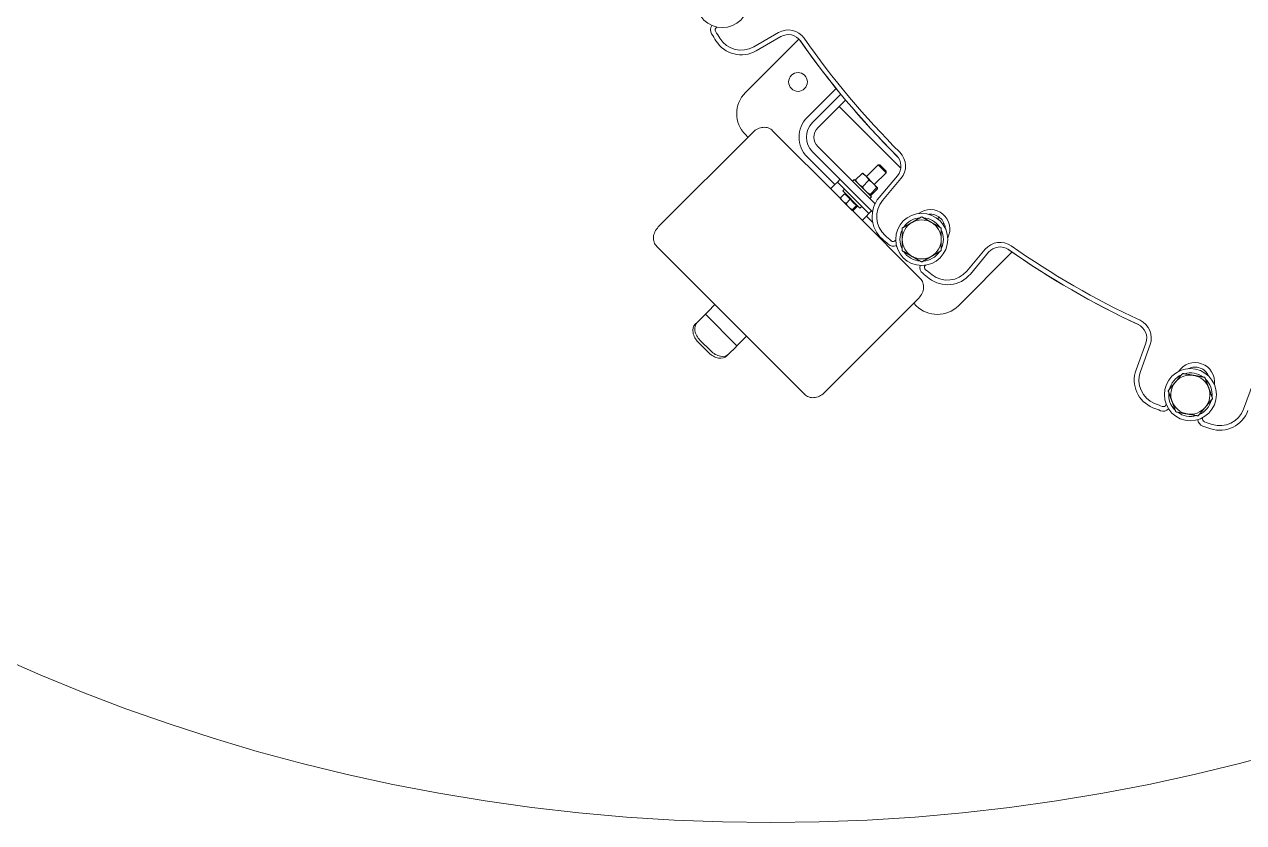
# Model space of a CAD drawing. Header units: inches. Extents: x 20 to 536, y 6 to 344.
# Drawn here: x 63.58 to 104.54, y 203.37 to 230.16 of the extents above; entities that cross this region are included whole.
import ezdxf

# ---------------------------------------------------------------- set-up
doc = ezdxf.new("R2010")
doc.units = ezdxf.units.IN
doc.header["$LTSCALE"] = 16
doc.header["$MEASUREMENT"] = 0
doc.layers.add('Visible', color=7, linetype='Continuous', lineweight=18)

msp = doc.modelspace()

# ---------------------------------------------------------------- linework, layer by layer
at = {"layer": 'Visible', "linetype": 'Continuous', "lineweight": 18}
for p, q in [((86.83463, 230.0623), (86.85135, 230.07195)), ((88.9138, 229.88861), (88.08569, 229.41051)), ((88.16319, 229.27627), (88.9913, 229.75438)), ((89.87936, 227.04191), (90.84969, 228.01224)), ((91.00854, 227.81754), (90.05614, 226.86514)), ((90.23291, 226.68836), (90.94937, 227.40482)), ((90.94937, 227.40482), (91.16897, 227.62441)), ((93.02059, 225.33361), (90.94937, 227.40482)), ((90.80567, 224.78624), (89.87936, 225.71255)), ((90.05614, 225.88933), (92.07357, 223.87189)), ((92.15799, 224.14103), (90.23291, 226.06611)), ((91.40247, 224.89655), (91.45904, 224.95312)), ((91.45904, 224.95312), (92.03321, 224.37895)), ((92.909, 225.08544), (92.29436, 224.35294)), ((92.4131, 224.25331), (93.02774, 224.98581)), ((91.0772, 224.57128), (91.13377, 224.62785)), ((91.0772, 224.57128), (91.65137, 223.99711)), ((91.65137, 223.99711), (91.70794, 224.05368)), ((91.97664, 224.32238), (92.03321, 224.37895)), ((92.08031, 223.5116), (91.86633, 223.72558)), ((94.31075, 223.69513), (94.25669, 223.64107)), ((94.43148, 223.4623), (94.46949, 223.50032)), ((92.85015, 222.92286), (92.83774, 222.90806)), ((95.85444, 222.61392), (95.2398, 221.88142)), ((95.35854, 221.78179), (95.97318, 222.51429)), ((93.84126, 222.06601), (93.85367, 222.0808)), ((101.25149, 219.46685), (100.92445, 218.56831)), ((101.0701, 218.51529), (101.39714, 219.41384)), ((104.86461, 218.15179), (104.53757, 217.25324)), ((101.93584, 217.41456), (101.92923, 217.39642)), ((103.16023, 216.94837), (103.16684, 216.96652))]:
    msp.add_line(p, q, dxfattribs=at)
at = {"layer": 'Visible'}
for p, q in [((87.80188, 227.87771), (89.59696, 229.6728)), ((84.87665, 223.36418), (88.05863, 226.54616)), ((90.99289, 224.31901), (88.71748, 226.59442)), ((87.88893, 226.37645), (87.80188, 226.4635)), ((91.86739, 225.05247), (92.26525, 225.45033)), ((92.53041, 225.18516), (92.26525, 225.45033)), ((92.31947, 225.45033), (92.26525, 225.45033)), ((92.31947, 225.45033), (92.53042, 225.23939)), ((90.89052, 224.8711), (90.7986, 224.77917)), ((90.98245, 224.96302), (90.89052, 224.8711)), ((91.24408, 224.51754), (90.89052, 224.8711)), ((91.50288, 224.90928), (91.50201, 224.91167)), ((91.72462, 225.16015), (91.50586, 224.94139)), ((91.95006, 224.9347), (91.7313, 224.71595)), ((91.75673, 225.16313), (91.75434, 225.164)), ((91.85489, 225.06497), (91.75673, 225.16313)), ((92.09651, 224.82335), (91.85489, 225.06497)), ((92.13256, 224.7873), (92.53041, 225.18516)), ((92.53042, 225.23939), (92.53041, 225.18516)), ((90.66566, 224.64624), (90.7986, 224.77917)), ((91.13601, 224.47711), (90.99961, 224.34071)), ((91.13601, 224.47711), (91.22809, 224.38503)), ((91.14791, 224.46521), (91.16559, 224.4829)), ((91.24408, 224.51754), (91.59763, 224.16399)), ((92.20787, 224.6769), (91.98911, 224.45814)), ((92.24023, 224.64453), (92.02148, 224.42578)), ((92.2416, 224.67826), (92.09651, 224.82335)), ((92.24322, 224.67664), (92.2416, 224.67826)), ((92.24322, 224.67664), (92.24409, 224.67425)), ((90.99376, 224.31107), (90.99319, 224.31317)), ((90.99376, 224.31107), (91.07394, 224.23088)), ((91.07394, 224.23088), (91.27131, 224.03351)), ((91.32017, 224.29296), (91.18376, 224.15655)), ((91.22809, 224.38503), (91.32017, 224.29296)), ((91.27131, 224.03351), (91.38983, 223.915)), ((91.32017, 224.29296), (91.42546, 224.18766)), ((91.53076, 224.08236), (91.39436, 223.94596)), ((91.5572, 224.05593), (91.42079, 223.91952)), ((91.42546, 224.18766), (91.53076, 224.08236)), ((91.53076, 224.08236), (91.54398, 224.06914)), ((91.54398, 224.06914), (91.5572, 224.05593)), ((91.5453, 224.06782), (91.56298, 224.0855)), ((91.95118, 223.81044), (91.59763, 224.16399)), ((91.98937, 224.42279), (91.99176, 224.42192)), ((91.38983, 223.915), (91.39115, 223.91367)), ((91.39115, 223.91367), (91.39325, 223.91311)), ((93.6745, 221.6374), (91.3991, 223.9128)), ((91.85926, 223.71851), (91.72632, 223.58558)), ((91.85926, 223.71851), (91.95118, 223.81044)), ((91.95118, 223.81044), (92.04311, 223.90236)), ((84.8284, 222.70533), (89.78541, 217.74831)), ((94.32183, 222.52702), (94.31566, 222.53057)), ((96.75716, 222.52116), (94.9578, 220.72179)), ((86.54965, 220.53022), (86.77658, 220.75715)), ((93.62625, 220.97855), (90.44427, 217.79657)), ((93.54359, 220.72179), (93.45654, 220.80884)), ((86.18064, 220.16121), (86.40388, 220.38445)), ((86.40388, 220.38445), (86.45773, 220.4383)), ((86.54965, 220.53022), (86.45773, 220.4383)), ((86.45773, 220.4383), (87.51839, 219.37764)), ((86.18064, 220.16121), (86.11564, 220.09621)), ((86.63774, 219.2041), (86.28419, 219.55766)), ((87.83724, 219.69649), (87.61031, 219.46956)), ((86.21919, 219.49266), (86.57274, 219.1391)), ((87.46454, 219.32379), (87.2413, 219.10055)), ((87.51839, 219.37764), (87.46454, 219.32379)), ((87.51839, 219.37764), (87.61031, 219.46956)), ((87.1763, 219.03555), (87.2413, 219.10055)), ((103.45415, 217.54594), (103.44713, 217.54717))]:
    msp.add_line(p, q, dxfattribs=at)
at = {"layer": 'Visible', "linetype": 'Continuous', "lineweight": 18}
msp.add_circle((88.65397, 266.37172), 63, dxfattribs=at)
at = {"layer": 'Visible'}
for centre, radius in [((87.02629, 230.92929), 0.875), ((89.56965, 228.23127), 0.315), ((93.72484, 222.94627), 0.875), ((102.74977, 217.73572), 0.875)]:
    msp.add_circle(centre, radius, dxfattribs=at)
at = {"layer": 'Visible', "linetype": 'Continuous', "lineweight": 18}
for centre, radius, start, end in [((86.88213, 229.98003), 0.25, 144.25653, 211.403761), ((113.01254, 245.93245), 30.865, 211.403761, 211.918851), ((86.88213, 229.98003), 0.095, 120, 211.403761), ((113.01254, 245.93245), 30.71, 211.403761, 211.918851), ((89.2413, 229.32137), 0.655, 34.94543, 120), ((89.2413, 229.32137), 0.5, 34.94543, 120), ((87.66319, 230.1423), 1, 211.918851, 300), ((87.66319, 230.1423), 0.845, 211.918851, 300), ((113.01254, 245.93245), 28.50133, 214.872782, 225.127218), ((113.01254, 245.93245), 28.5, 214.94543, 225.05457), ((113.01254, 245.93245), 28.345, 214.94543, 225.05457), ((90.54404, 226.37723), 0.94, 135, 225), ((90.54404, 226.37723), 0.69, 135, 225), ((90.54404, 226.37723), 0.44, 135, 225), ((92.52598, 225.40683), 0.5, 320, 45.05457), ((92.52598, 225.40683), 0.655, 320, 45.05457), ((93.06041, 223.71015), 1, 140, 228.081149), ((93.06041, 223.71015), 0.845, 140, 228.081149), ((94.01495, 223.29201), 0.655, 332.990051, 127.009949), ((94.01495, 223.29201), 0.5, 3.719204, 96.280796), ((113.01254, 245.93245), 30.865, 228.081149, 228.596239), ((113.01254, 245.93245), 30.71, 228.081149, 228.596239), ((92.76497, 222.96913), 0.095, 228.596239, 320), ((96.3562, 222.19289), 0.655, 54.94543, 140), ((92.76497, 222.96913), 0.25, 228.596239, 295.74347), ((93.45732, 223.46395), 0.94, 230.562336, 232.014223), ((96.3562, 222.19289), 0.5, 54.94543, 140), ((113.01254, 245.93245), 28.50133, 234.872782, 245.127218), ((113.01254, 245.93245), 28.5, 234.94543, 245.05457), ((113.01254, 245.93245), 28.345, 234.94543, 245.05457), ((93.91403, 222.00495), 0.25, 164.25653, 231.403761), ((93.91403, 222.00495), 0.095, 140, 231.403761), ((113.01254, 245.93245), 30.865, 231.403761, 231.918851), ((113.01254, 245.93245), 30.71, 231.403761, 231.918851), ((94.59249, 222.42457), 1, 231.918851, 320), ((94.59249, 222.42457), 0.845, 231.918851, 320), ((100.78165, 219.63786), 0.5, 340, 65.05457), ((100.78165, 219.63786), 0.655, 340, 65.05457), ((102.90413, 218.15984), 0.655, 352.990051, 147.009949), ((101.86414, 218.22629), 1, 160, 248.081149), ((101.86414, 218.22629), 0.845, 160, 248.081149), ((102.90413, 218.15984), 0.5, 23.719204, 116.280796), ((113.01254, 245.93245), 30.865, 248.081149, 248.596239), ((113.01254, 245.93245), 30.71, 248.081149, 248.596239), ((101.83996, 217.42891), 0.25, 248.596239, 315.74347), ((101.83996, 217.42891), 0.095, 248.596239, 340), ((103.74353, 217.54225), 1, 251.918851, 340), ((103.74353, 217.54225), 0.845, 251.918851, 340), ((103.2495, 216.91588), 0.25, 184.25653, 251.403761), ((103.2495, 216.91588), 0.095, 160, 251.403761), ((113.01254, 245.93245), 30.865, 251.403761, 251.918851), ((113.01254, 245.93245), 30.71, 251.403761, 251.918851)]:
    msp.add_arc(centre, radius, start, end, dxfattribs=at)
at = {"layer": 'Visible'}
for centre, radius, start, end in [((88.50899, 227.17061), 1, 135, 225), ((93.72484, 222.94627), 0.7295, 94.170271, 146.051989), ((93.72484, 222.94627), 0.7295, 34.170271, 86.051989), ((93.72484, 222.94627), 0.7295, 154.170271, 206.051989), ((93.72484, 222.94627), 0.656, 120.11113, 180.11113), ((93.72484, 222.94627), 0.656, 60.11113, 120.11113), ((93.72484, 222.94627), 0.656, 0.11113, 60.11113), ((93.72484, 222.94627), 0.7295, 334.170271, 26.051989), ((93.72484, 222.94627), 0.656, 180.11113, 240.11113), ((93.72484, 222.94627), 0.656, 300.11113, 0.11113), ((93.72484, 222.94627), 0.7295, 214.170271, 266.051989), ((93.72484, 222.94627), 0.7295, 274.170271, 324.921056), ((93.72484, 222.94627), 0.7295, 324.921056, 326.051989), ((93.72484, 222.94627), 0.656, 240.11113, 300.11113), ((94.25069, 221.4289), 1, 225, 315), ((102.74977, 217.73572), 0.7295, 114.170271, 166.051989), ((102.74977, 217.73572), 0.656, 80.11113, 140.11113), ((102.74977, 217.73572), 0.7295, 54.170271, 106.051989), ((102.74977, 217.73572), 0.656, 20.11113, 80.11113), ((102.74977, 217.73572), 0.656, 140.11113, 200.11113), ((102.74977, 217.73572), 0.656, 320.11113, 20.11113), ((102.74977, 217.73572), 0.7295, 354.170271, 46.051989), ((102.74977, 217.73572), 0.7295, 174.170271, 226.051989), ((102.74977, 217.73572), 0.656, 200.11113, 260.11113), ((102.74977, 217.73572), 0.7295, 294.170271, 344.921056), ((102.74977, 217.73572), 0.7295, 344.921056, 346.051989), ((102.74977, 217.73572), 0.7295, 234.170271, 286.051989), ((102.74977, 217.73572), 0.656, 260.11113, 320.11113)]:
    msp.add_arc(centre, radius, start, end, dxfattribs=at)
for centre, major_axis, start_param, end_param in [((86.46919, 219.74266), (-0.35355, 0.35355), 0, 1.57079633), ((86.53419, 219.80766), (-0.35355, 0.35355), 0, 1.57079633), ((86.82274, 219.3891), (0.35355, -0.35355), 4.71238898, 6.28318531), ((86.88774, 219.4541), (0.35355, -0.35355), 4.71238898, 6.28318531)]:
    msp.add_ellipse(centre, major_axis=major_axis, ratio=0.70710678, start_param=start_param, end_param=end_param, dxfattribs=at)
for points, knots in [([(88.05863, 226.54616), (88.10303, 226.59055), (88.15787, 226.63042), (88.27558, 226.68693), (88.33847, 226.70355), (88.45504, 226.71259), (88.51647, 226.70559), (88.62815, 226.66605), (88.6784, 226.6335), (88.71748, 226.59442)], [7.66569537, 7.66569537, 7.66569537, 7.66569537, 8.14410219, 8.14410219, 8.62250901, 8.62250901, 9.10136342, 9.10136342, 9.58021783, 9.58021783, 9.58021783, 9.58021783]), ([(84.8284, 222.70533), (84.78931, 222.74442), (84.75676, 222.79467), (84.71722, 222.90634), (84.71022, 222.96778), (84.71926, 223.08435), (84.73589, 223.14723), (84.79239, 223.26494), (84.83226, 223.31979), (84.87665, 223.36418)], [5.7511729, 5.7511729, 5.7511729, 5.7511729, 6.23002731, 6.23002731, 6.70888172, 6.70888172, 7.18728854, 7.18728854, 7.66569537, 7.66569537, 7.66569537, 7.66569537]), ([(93.6745, 221.6374), (93.71359, 221.59831), (93.74614, 221.54806), (93.78568, 221.43639), (93.79268, 221.37495), (93.78364, 221.25838), (93.76701, 221.19549), (93.71051, 221.07778), (93.67064, 221.02294), (93.62625, 220.97855)], [1.91832521, 1.91832521, 1.91832521, 1.91832521, 2.39717963, 2.39717963, 2.87603404, 2.87603404, 3.35444086, 3.35444086, 3.83284768, 3.83284768, 3.83284768, 3.83284768]), ([(90.44427, 217.79657), (90.39987, 217.75217), (90.34503, 217.71231), (90.22732, 217.6558), (90.16443, 217.63918), (90.04786, 217.63013), (89.98642, 217.63714), (89.87475, 217.67667), (89.8245, 217.70922), (89.78541, 217.74831)], [3.83284768, 3.83284768, 3.83284768, 3.83284768, 4.3112545, 4.3112545, 4.78966133, 4.78966133, 5.26851574, 5.26851574, 5.74737015, 5.74737015, 5.74737015, 5.74737015])]:
    msp.add_open_spline(points, degree=3, knots=knots, dxfattribs=at)
for points, weights in [([(91.50201, 224.91167), (91.49879, 224.9205), (91.50586, 224.94139)], [1.01257140228, 1.03000329454, 1]), ([(91.50586, 224.94139), (91.54872, 224.86344), (91.60104, 224.81112)], [1, 1.0379548493, 1]), ([(91.72462, 225.16015), (91.74551, 225.16722), (91.75434, 225.164)], [1, 1.03000329454, 1.01257140228]), ([(91.85489, 225.06497), (91.80257, 225.11729), (91.72462, 225.16015)], [1, 1.0379548493, 1]), ([(91.95006, 224.9347), (91.9072, 225.01266), (91.85489, 225.06497)], [1, 1.0379548493, 1]), ([(92.09651, 224.82335), (92.03669, 224.88317), (91.95006, 224.9347)], [1, 1.0379548493, 1]), ([(91.60104, 224.81112), (91.65335, 224.75881), (91.7313, 224.71595)], [1, 1.0379548493, 1]), ([(91.7313, 224.71595), (91.78284, 224.62932), (91.84266, 224.5695)], [1, 1.0379548493, 1]), ([(91.84266, 224.5695), (91.90249, 224.50967), (91.98911, 224.45814)], [1, 1.0379548493, 1]), ([(91.98911, 224.45814), (91.98024, 224.43192), (91.98775, 224.42441)], [1, 1.0379548493, 1]), ([(92.20787, 224.6769), (92.15634, 224.76352), (92.09651, 224.82335)], [1, 1.0379548493, 1]), ([(92.2416, 224.67826), (92.23409, 224.68577), (92.20787, 224.6769)], [1, 1.0379548493, 1]), ([(92.24023, 224.64453), (92.24911, 224.67075), (92.2416, 224.67826)], [1, 1.0379548493, 1]), ([(90.99319, 224.31317), (90.99112, 224.32093), (90.99961, 224.34071)], [1.01257140228, 1.03000329454, 1]), ([(90.99961, 224.34071), (91.03121, 224.27362), (91.07394, 224.23088)], [1, 1.0379548493, 1]), ([(91.07394, 224.23088), (91.11667, 224.18815), (91.18376, 224.15655)], [1, 1.0379548493, 1]), ([(91.18376, 224.15655), (91.22245, 224.08238), (91.27131, 224.03351)], [1, 1.0379548493, 1]), ([(91.27131, 224.03351), (91.32018, 223.98464), (91.39436, 223.94596)], [1, 1.0379548493, 1]), ([(91.98775, 224.42441), (91.99526, 224.4169), (92.02148, 224.42578)], [1, 1.0379548493, 1]), ([(91.39436, 223.94596), (91.38369, 223.92113), (91.38983, 223.915)], [1, 1.0379548493, 1]), ([(91.38983, 223.915), (91.39596, 223.90886), (91.42079, 223.91952)], [1, 1.0379548493, 1]), ([(93.39574, 223.51374), (93.54779, 223.60193), (93.72337, 223.70375)], [1, 1.0379548493, 1]), ([(93.72337, 223.70375), (93.89934, 223.60261), (94.05174, 223.51502)], [1, 1.0379548493, 1]), ([(93.06811, 223.32374), (93.24368, 223.42556), (93.39574, 223.51374)], [1, 1.0379548493, 1]), ([(93.06884, 222.945), (93.0685, 223.12077), (93.06811, 223.32374)], [1, 1.0379548493, 1]), ([(94.05174, 223.51502), (94.20413, 223.42742), (94.3801, 223.32628)], [1, 1.0379548493, 1]), ([(94.3801, 223.32628), (94.3805, 223.12331), (94.38084, 222.94754)], [1, 1.0379548493, 1]), ([(93.06958, 222.56625), (93.06918, 222.76922), (93.06884, 222.945)], [1, 1.0379548493, 1]), ([(94.38084, 222.94754), (94.38118, 222.77177), (94.38157, 222.5688)], [1, 1.0379548493, 1]), ([(93.39794, 222.37752), (93.24555, 222.46511), (93.06958, 222.56625)], [1, 1.0379548493, 1]), ([(94.38157, 222.5688), (94.206, 222.46698), (94.05394, 222.37879)], [1, 1.0379548493, 1]), ([(93.72631, 222.18879), (93.55034, 222.28993), (93.39794, 222.37752)], [1, 1.0379548493, 1]), ([(94.05394, 222.37879), (93.90189, 222.29061), (93.72631, 222.18879)], [1, 1.0379548493, 1]), ([(102.24643, 218.15642), (102.35915, 218.29129), (102.48931, 218.44702)], [1, 1.0379548493, 1]), ([(102.48931, 218.44702), (102.68926, 218.41216), (102.86243, 218.38198)], [1, 1.0379548493, 1]), ([(102.86243, 218.38198), (103.03559, 218.35179), (103.23554, 218.31693)], [1, 1.0379548493, 1]), ([(103.23554, 218.31693), (103.30533, 218.12634), (103.36577, 217.96128)], [1, 1.0379548493, 1]), ([(102.00354, 217.86581), (102.1337, 218.02155), (102.24643, 218.15642)], [1, 1.0379548493, 1]), ([(103.36577, 217.96128), (103.42621, 217.79623), (103.496, 217.60563)], [1, 1.0379548493, 1]), ([(102.13377, 217.51016), (102.07333, 217.67522), (102.00354, 217.86581)], [1, 1.0379548493, 1]), ([(102.26399, 217.15451), (102.1942, 217.34511), (102.13377, 217.51016)], [1, 1.0379548493, 1]), ([(103.496, 217.60563), (103.36583, 217.4499), (103.25311, 217.31503)], [1, 1.0379548493, 1]), ([(102.63711, 217.08947), (102.46394, 217.11966), (102.26399, 217.15451)], [1, 1.0379548493, 1]), ([(103.01022, 217.02443), (102.81027, 217.05928), (102.63711, 217.08947)], [1, 1.0379548493, 1]), ([(103.25311, 217.31503), (103.14039, 217.18016), (103.01022, 217.02443)], [1, 1.0379548493, 1])]:
    msp.add_rational_spline(points, weights, degree=2, dxfattribs=at)

doc.saveas('drawing.dxf')
